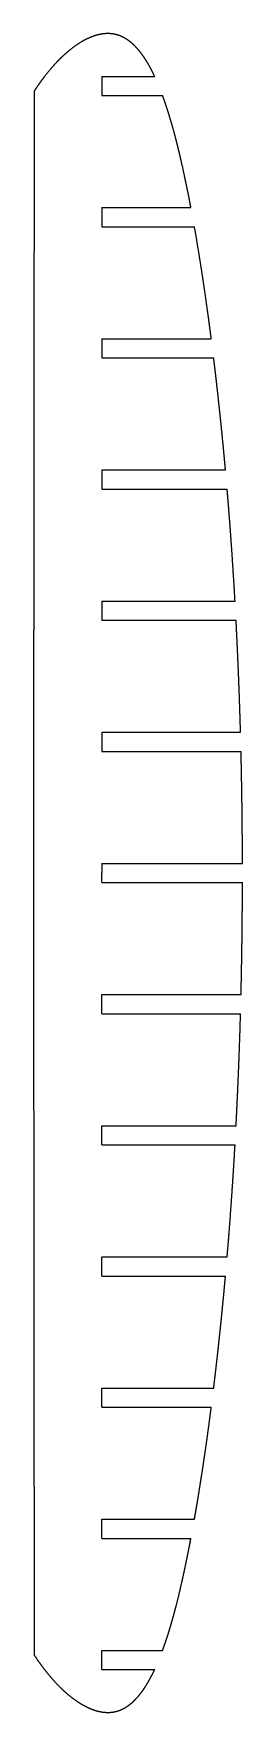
# Model space of a CAD drawing. Header units: metres. Extents: x 45 to 86, y -166 to 166.
import ezdxf

# ---------------------------------------------------------------- set-up
doc = ezdxf.new("R2010")
doc.units = ezdxf.units.M

msp = doc.modelspace()

# ---------------------------------------------------------------- linework, layer by layer
for p, q in [((58.17, 157.9, 1783), (68.64, 157.9, 1783)), ((58.17, 154.1, 1783), (70.22, 154.1, 1783)), ((58.17, 131.9, 1783), (75.83, 131.9, 1783)), ((58.17, 128.1, 1783), (76.53, 128.1, 1783)), ((58.17, 105.9, 1783), (79.87, 105.9, 1783)), ((58.17, 102.1, 1783), (80.35, 102.1, 1783)), ((58.17, 79.9, 1783), (82.69, 79.9, 1783)), ((58.17, 76.1, 1783), (83.02, 76.1, 1783)), ((58.17, 53.9, 1783), (84.59, 53.9, 1783)), ((58.17, 50.1, 1783), (84.79, 50.1, 1783)), ((58.17, 27.9, 1783), (85.68, 27.9, 1783)), ((58.17, 24.1, 1783), (85.78, 24.1, 1783)), ((58.17, 1.9, 1783), (86.06, 1.9, 1783)), ((58.17, -1.9, 1783), (86.06, -1.9, 1783)), ((58.17, -24.1, 1783), (85.78, -24.1, 1783)), ((58.17, -27.9, 1783), (85.68, -27.9, 1783)), ((58.17, -50.1, 1783), (84.79, -50.1, 1783)), ((58.17, -53.9, 1783), (84.59, -53.9, 1783)), ((58.17, -76.1, 1783), (83.02, -76.1, 1783)), ((58.17, -79.9, 1783), (82.69, -79.9, 1783)), ((58.17, -102.1, 1783), (80.35, -102.1, 1783)), ((58.17, -105.9, 1783), (79.87, -105.9, 1783)), ((58.17, -128.1, 1783), (76.53, -128.1, 1783)), ((58.17, -131.9, 1783), (75.83, -131.9, 1783)), ((58.17, -154.1, 1783), (70.22, -154.1, 1783)), ((58.17, -157.9, 1783), (68.64, -157.9, 1783))]:
    msp.add_line(p, q)
for points, knots in [([(68.64, 157.9, 1783), (68.27, 158.69, 1783), (67.88, 159.47, 1783), (67.47, 160.23, 1783), (67.03, 160.99, 1783), (66.55, 161.72, 1783), (66.04, 162.43, 1783), (65.49, 163.11, 1783), (64.63, 164.02, 1783), (64.35, 164.29, 1783), (64.06, 164.55, 1783), (63.77, 164.79, 1783), (63.46, 165.03, 1783), (63.14, 165.24, 1783), (62.8, 165.44, 1783), (62.26, 165.73, 1783), (62.05, 165.83, 1783), (61.83, 165.92, 1783), (61.62, 166, 1783), (61.4, 166.08, 1783), (61.17, 166.14, 1783), (60.95, 166.2, 1783), (60.41, 166.31, 1783), (60.09, 166.36, 1783), (59.77, 166.39, 1783), (59.45, 166.41, 1783), (59.13, 166.4, 1783), (58.81, 166.38, 1783), (58.49, 166.34, 1783), (58.08, 166.28, 1783), (57.98, 166.26, 1783), (57.88, 166.24, 1783), (57.78, 166.22, 1783), (57.67, 166.2, 1783), (57.57, 166.18, 1783), (57.47, 166.15, 1783), (57.26, 166.1, 1783), (57.15, 166.07, 1783), (57.03, 166.04, 1783), (56.92, 166, 1783), (56.8, 165.97, 1783), (56.69, 165.93, 1783), (56.58, 165.89, 1783), (56.06, 165.71, 1783), (55.67, 165.55, 1783), (55.28, 165.38, 1783), (54.9, 165.19, 1783), (54.53, 164.99, 1783), (54.16, 164.78, 1783), (53.8, 164.56, 1783), (52.52, 163.73, 1783), (51.64, 163.06, 1783), (50.8, 162.34, 1783), (49.99, 161.58, 1783), (49.22, 160.79, 1783), (48.48, 159.97, 1783), (47.76, 159.13, 1783), (46.76, 157.87, 1783), (46.46, 157.47, 1783), (46.16, 157.07, 1783), (45.86, 156.66, 1783), (45.57, 156.25, 1783), (45.28, 155.83, 1783), (45.01, 155.41, 1783), (44.73, 154.99, 1783)], [0, 0, 0, 0, 0, 0, 0, 0, 0, 0.218149, 0.218149, 0.218149, 0.218149, 0.218149, 0.218149, 0.218149, 0.314915, 0.314915, 0.314915, 0.314915, 0.314915, 0.314915, 0.314915, 0.3731, 0.3731, 0.3731, 0.3731, 0.3731, 0.3731, 0.3731, 0.453255, 0.453255, 0.453255, 0.453255, 0.453255, 0.453255, 0.453255, 0.478799, 0.478799, 0.478799, 0.478799, 0.478799, 0.478799, 0.478799, 0.507992, 0.507992, 0.507992, 0.507992, 0.507992, 0.507992, 0.507992, 0.610494, 0.610494, 0.610494, 0.610494, 0.610494, 0.610494, 0.610494, 0.877863, 0.877863, 0.877863, 0.877863, 0.877863, 0.877863, 0.877863, 1, 1, 1, 1, 1, 1, 1, 1, 1]), ([(44.73, 154.99, 1783), (44.73, 154.99, 1783), (44.73, 154.99, 1783), (44.73, 154.99, 1783), (44.73, 154.99, 1783), (44.73, 154.99, 1783), (44.73, 154.99, 1783), (44.73, 154.98, 1783), (44.73, 154.98, 1783), (44.73, 154.98, 1783), (44.73, 154.98, 1783), (44.73, 154.98, 1783), (44.73, 154.97, 1783), (44.73, 154.97, 1783), (44.73, 154.96, 1783), (44.73, 154.95, 1783), (44.73, 154.94, 1783), (44.73, 154.93, 1783), (44.73, 154.91, 1783), (44.73, 154.9, 1783), (44.73, 154.88, 1783), (44.73, 154.86, 1783), (44.73, 154.81, 1783), (44.73, 154.77, 1783), (44.73, 154.73, 1783), (44.73, 154.69, 1783), (44.73, 154.65, 1783), (44.73, 154.61, 1783), (44.73, 154.57, 1783), (44.73, 154.46, 1783), (44.73, 154.39, 1783), (44.73, 154.32, 1783), (44.73, 154.24, 1783), (44.73, 154.17, 1783), (44.73, 154.1, 1783), (44.73, 154.02, 1783), (44.73, 153.81, 1783), (44.73, 153.67, 1783), (44.73, 153.53, 1783), (44.73, 153.39, 1783), (44.73, 153.25, 1783), (44.73, 153.1, 1783), (44.73, 152.96, 1783), (44.73, 152.59, 1783), (44.73, 152.35, 1783), (44.73, 152.12, 1783), (44.73, 151.88, 1783), (44.73, 151.64, 1783), (44.73, 151.41, 1783), (44.73, 151.17, 1783), (44.73, 150.46, 1783), (44.73, 149.99, 1783), (44.73, 149.51, 1783), (44.73, 149.03, 1783), (44.72, 148.56, 1783), (44.72, 148.08, 1783), (44.72, 147.61, 1783), (44.72, 146.8, 1783), (44.72, 146.45, 1783), (44.72, 146.1, 1783), (44.72, 145.73, 1783), (44.72, 145.35, 1783), (44.72, 144.96, 1783), (44.72, 144.56, 1783), (44.72, 143.94, 1783), (44.72, 143.73, 1783), (44.72, 143.52, 1783), (44.72, 143.3, 1783), (44.72, 143.08, 1783), (44.72, 142.86, 1783), (44.72, 142.63, 1783), (44.72, 142.12, 1783), (44.72, 141.84, 1783), (44.72, 141.56, 1783), (44.72, 141.28, 1783), (44.72, 141, 1783), (44.72, 140.72, 1783), (44.72, 140.43, 1783), (44.71, 138.81, 1783), (44.71, 137.47, 1783), (44.71, 136.13, 1783), (44.71, 134.79, 1783), (44.71, 133.44, 1783), (44.71, 132.1, 1783), (44.71, 130.76, 1783), (44.7, 127.13, 1783), (44.7, 124.84, 1783), (44.7, 122.55, 1783), (44.69, 120.26, 1783), (44.69, 117.97, 1783), (44.69, 115.68, 1783), (44.69, 113.39, 1783), (44.68, 108.68, 1783), (44.68, 106.25, 1783), (44.68, 103.83, 1783), (44.68, 101.41, 1783), (44.67, 98.99, 1783), (44.67, 96.57, 1783), (44.67, 94.15, 1783), (44.67, 89.95, 1783), (44.66, 88.18, 1783), (44.66, 86.41, 1783), (44.66, 84.64, 1783), (44.66, 82.86, 1783), (44.66, 81.09, 1783), (44.66, 79.32, 1783), (44.65, 76.31, 1783), (44.65, 75.07, 1783), (44.65, 73.84, 1783), (44.65, 72.6, 1783), (44.65, 71.36, 1783), (44.65, 70.13, 1783), (44.65, 68.89, 1783), (44.65, 65.62, 1783), (44.64, 63.59, 1783), (44.64, 61.56, 1783), (44.64, 59.53, 1783), (44.64, 57.5, 1783), (44.64, 55.47, 1783), (44.64, 53.44, 1783), (44.63, 48.84, 1783), (44.63, 46.27, 1783), (44.63, 43.7, 1783), (44.63, 41.12, 1783), (44.63, 38.55, 1783), (44.63, 35.98, 1783), (44.62, 33.41, 1783), (44.62, 29.2, 1783), (44.62, 27.57, 1783), (44.62, 25.93, 1783), (44.62, 24.3, 1783), (44.62, 22.66, 1783), (44.62, 21.03, 1783), (44.62, 19.39, 1783), (44.62, 17.19, 1783), (44.62, 16.64, 1783), (44.62, 16.1, 1783), (44.62, 15.57, 1783), (44.61, 15.05, 1783), (44.61, 14.55, 1783), (44.61, 14.05, 1783), (44.61, 13.14, 1783), (44.61, 12.7, 1783), (44.61, 12.26, 1783), (44.61, 11.83, 1783), (44.61, 11.39, 1783), (44.61, 10.95, 1783), (44.61, 10.52, 1783), (44.61, 9.47, 1783), (44.61, 8.85, 1783), (44.61, 8.24, 1783), (44.61, 7.62, 1783), (44.61, 7.01, 1783), (44.61, 6.39, 1783), (44.61, 5.78, 1783), (44.61, 4.84, 1783), (44.61, 4.52, 1783), (44.61, 4.2, 1783), (44.61, 3.87, 1783), (44.61, 3.55, 1783), (44.61, 3.23, 1783), (44.61, 2.9, 1783), (44.61, 2.44, 1783), (44.61, 2.29, 1783), (44.61, 2.15, 1783), (44.61, 2.01, 1783), (44.61, 1.86, 1783), (44.61, 1.72, 1783), (44.61, 1.58, 1783), (44.61, 1.34, 1783), (44.61, 1.24, 1783), (44.61, 1.14, 1783), (44.61, 1.04, 1783), (44.61, 0.94, 1783), (44.61, 0.84, 1783), (44.61, 0.75, 1783), (44.61, 0.59, 1783), (44.61, 0.54, 1783), (44.61, 0.48, 1783), (44.61, 0.43, 1783), (44.61, 0.38, 1783), (44.61, 0.32, 1783), (44.61, 0.27, 1783), (44.61, 0.19, 1783), (44.61, 0.17, 1783), (44.61, 0.14, 1783), (44.61, 0.12, 1783), (44.61, 0.1, 1783), (44.61, 0.08, 1783), (44.61, 0.06, 1783), (44.61, 0.03, 1783), (44.61, 0.02, 1783), (44.61, 0.01, 1783), (44.61, 0.01, 1783), (44.61, 0, 1783), (44.61, 0, 1783), (44.61, 0, 1783), (44.61, 0, 1783), (44.61, 0, 1783), (44.61, 0, 1783), (44.61, 0, 1783), (44.61, 0, 1783), (44.61, 0, 1783), (44.61, 0, 1783), (44.61, -0.01, 1783), (44.61, -0.01, 1783), (44.61, -0.02, 1783), (44.61, -0.02, 1783), (44.61, -0.03, 1783), (44.61, -0.04, 1783), (44.61, -0.05, 1783), (44.61, -0.07, 1783), (44.61, -0.09, 1783), (44.61, -0.11, 1783), (44.61, -0.13, 1783), (44.61, -0.15, 1783), (44.61, -0.17, 1783), (44.61, -0.2, 1783), (44.61, -0.26, 1783), (44.61, -0.29, 1783), (44.61, -0.32, 1783), (44.61, -0.36, 1783), (44.61, -0.39, 1783), (44.61, -0.43, 1783), (44.61, -0.48, 1783), (44.61, -0.57, 1783), (44.61, -0.63, 1783), (44.61, -0.68, 1783), (44.61, -0.75, 1783), (44.61, -0.81, 1783), (44.61, -0.88, 1783), (44.61, -0.96, 1783), (44.61, -1.18, 1783), (44.61, -1.32, 1783), (44.61, -1.46, 1783), (44.61, -1.6, 1783), (44.61, -1.74, 1783), (44.61, -1.88, 1783), (44.61, -2.02, 1783), (44.61, -2.4, 1783), (44.61, -2.63, 1783), (44.61, -2.87, 1783), (44.61, -3.11, 1783), (44.61, -3.34, 1783), (44.61, -3.58, 1783), (44.61, -3.81, 1783), (44.61, -4.52, 1783), (44.61, -5, 1783), (44.61, -5.48, 1783), (44.61, -5.95, 1783), (44.61, -6.43, 1783), (44.61, -6.9, 1783), (44.61, -7.38, 1783), (44.61, -8.19, 1783), (44.61, -8.53, 1783), (44.61, -8.89, 1783), (44.61, -9.26, 1783), (44.61, -9.63, 1783), (44.61, -10.02, 1783), (44.61, -10.43, 1783), (44.61, -11.05, 1783), (44.61, -11.26, 1783), (44.61, -11.47, 1783), (44.61, -11.68, 1783), (44.61, -11.9, 1783), (44.61, -12.13, 1783), (44.61, -12.35, 1783), (44.61, -12.86, 1783), (44.61, -13.14, 1783), (44.61, -13.42, 1783), (44.61, -13.71, 1783), (44.61, -13.99, 1783), (44.61, -14.27, 1783), (44.61, -14.55, 1783), (44.62, -16.17, 1783), (44.62, -17.51, 1783), (44.62, -18.86, 1783), (44.62, -20.2, 1783), (44.62, -21.54, 1783), (44.62, -22.88, 1783), (44.62, -24.22, 1783), (44.62, -27.86, 1783), (44.62, -30.14, 1783), (44.62, -32.43, 1783), (44.63, -34.72, 1783), (44.63, -37.01, 1783), (44.63, -39.3, 1783), (44.63, -41.59, 1783), (44.63, -46.31, 1783), (44.63, -48.73, 1783), (44.64, -51.15, 1783), (44.64, -53.57, 1783), (44.64, -55.99, 1783), (44.64, -58.41, 1783), (44.64, -60.84, 1783), (44.64, -65.03, 1783), (44.65, -66.8, 1783), (44.65, -68.57, 1783), (44.65, -70.35, 1783), (44.65, -72.12, 1783), (44.65, -73.89, 1783), (44.65, -75.66, 1783), (44.66, -78.67, 1783), (44.66, -79.91, 1783), (44.66, -81.14, 1783), (44.66, -82.38, 1783), (44.66, -83.62, 1783), (44.66, -84.85, 1783), (44.66, -86.09, 1783), (44.66, -89.36, 1783), (44.67, -91.39, 1783), (44.67, -93.42, 1783), (44.67, -95.45, 1783), (44.67, -97.48, 1783), (44.67, -99.51, 1783), (44.68, -101.54, 1783), (44.68, -106.14, 1783), (44.68, -108.71, 1783), (44.69, -111.29, 1783), (44.69, -113.86, 1783), (44.69, -116.43, 1783), (44.69, -119, 1783), (44.7, -121.58, 1783), (44.7, -125.78, 1783), (44.7, -127.42, 1783), (44.7, -129.05, 1783), (44.71, -130.69, 1783), (44.71, -132.32, 1783), (44.71, -133.96, 1783), (44.71, -135.59, 1783), (44.71, -137.79, 1783), (44.71, -138.34, 1783), (44.71, -138.89, 1783), (44.71, -139.41, 1783), (44.72, -139.93, 1783), (44.72, -140.44, 1783), (44.72, -140.93, 1783), (44.72, -141.85, 1783), (44.72, -142.28, 1783), (44.72, -142.72, 1783), (44.72, -143.16, 1783), (44.72, -143.59, 1783), (44.72, -144.03, 1783), (44.72, -144.47, 1783), (44.72, -145.52, 1783), (44.72, -146.13, 1783), (44.72, -146.75, 1783), (44.72, -147.36, 1783), (44.72, -147.98, 1783), (44.72, -148.59, 1783), (44.73, -149.21, 1783), (44.73, -150.14, 1783), (44.73, -150.47, 1783), (44.73, -150.79, 1783), (44.73, -151.11, 1783), (44.73, -151.44, 1783), (44.73, -151.76, 1783), (44.73, -152.08, 1783), (44.73, -152.55, 1783), (44.73, -152.69, 1783), (44.73, -152.83, 1783), (44.73, -152.98, 1783), (44.73, -153.12, 1783), (44.73, -153.26, 1783), (44.73, -153.41, 1783), (44.73, -153.65, 1783), (44.73, -153.75, 1783), (44.73, -153.85, 1783), (44.73, -153.95, 1783), (44.73, -154.04, 1783), (44.73, -154.14, 1783), (44.73, -154.24, 1783), (44.73, -154.39, 1783), (44.73, -154.45, 1783), (44.73, -154.5, 1783), (44.73, -154.56, 1783), (44.73, -154.61, 1783), (44.73, -154.66, 1783), (44.73, -154.72, 1783), (44.73, -154.79, 1783), (44.73, -154.82, 1783), (44.73, -154.84, 1783), (44.73, -154.86, 1783), (44.73, -154.89, 1783), (44.73, -154.91, 1783), (44.73, -154.93, 1783), (44.73, -154.95, 1783), (44.73, -154.96, 1783), (44.73, -154.97, 1783), (44.73, -154.97, 1783), (44.73, -154.97, 1783), (44.73, -154.98, 1783), (44.73, -154.98, 1783), (44.73, -154.98, 1783), (44.73, -154.98, 1783), (44.73, -154.98, 1783), (44.73, -154.98, 1783), (44.73, -154.99, 1783), (44.73, -154.99, 1783), (44.73, -154.99, 1783), (44.73, -154.99, 1783)], [0, 0, 0, 0, 0, 0, 0, 0, 0, 0.001421, 0.001421, 0.001421, 0.001421, 0.001421, 0.001421, 0.001421, 0.00273, 0.00273, 0.00273, 0.00273, 0.00273, 0.00273, 0.00273, 0.00417, 0.00417, 0.00417, 0.00417, 0.00417, 0.00417, 0.00417, 0.006627, 0.006627, 0.006627, 0.006627, 0.006627, 0.006627, 0.006627, 0.01108, 0.01108, 0.01108, 0.01108, 0.01108, 0.01108, 0.01108, 0.019599, 0.019599, 0.019599, 0.019599, 0.019599, 0.019599, 0.019599, 0.033784, 0.033784, 0.033784, 0.033784, 0.033784, 0.033784, 0.033784, 0.06241, 0.06241, 0.06241, 0.06241, 0.06241, 0.06241, 0.06241, 0.082478, 0.082478, 0.082478, 0.082478, 0.082478, 0.082478, 0.082478, 0.092512, 0.092512, 0.092512, 0.092512, 0.092512, 0.092512, 0.092512, 0.104876, 0.104876, 0.104876, 0.104876, 0.104876, 0.104876, 0.104876, 0.163803, 0.163803, 0.163803, 0.163803, 0.163803, 0.163803, 0.163803, 0.264368, 0.264368, 0.264368, 0.264368, 0.264368, 0.264368, 0.264368, 0.370704, 0.370704, 0.370704, 0.370704, 0.370704, 0.370704, 0.370704, 0.448521, 0.448521, 0.448521, 0.448521, 0.448521, 0.448521, 0.448521, 0.502819, 0.502819, 0.502819, 0.502819, 0.502819, 0.502819, 0.502819, 0.591971, 0.591971, 0.591971, 0.591971, 0.591971, 0.591971, 0.591971, 0.704919, 0.704919, 0.704919, 0.704919, 0.704919, 0.704919, 0.704919, 0.776712, 0.776712, 0.776712, 0.776712, 0.776712, 0.776712, 0.776712, 0.801474, 0.801474, 0.801474, 0.801474, 0.801474, 0.801474, 0.801474, 0.823985, 0.823985, 0.823985, 0.823985, 0.823985, 0.823985, 0.823985, 0.855677, 0.855677, 0.855677, 0.855677, 0.855677, 0.855677, 0.855677, 0.872341, 0.872341, 0.872341, 0.872341, 0.872341, 0.872341, 0.872341, 0.879762, 0.879762, 0.879762, 0.879762, 0.879762, 0.879762, 0.879762, 0.884887, 0.884887, 0.884887, 0.884887, 0.884887, 0.884887, 0.884887, 0.887749, 0.887749, 0.887749, 0.887749, 0.887749, 0.887749, 0.887749, 0.889133, 0.889133, 0.889133, 0.889133, 0.889133, 0.889133, 0.889133, 0.88991, 0.88991, 0.88991, 0.88991, 0.88991, 0.88991, 0.88991, 0.890638, 0.890638, 0.890638, 0.890638, 0.890638, 0.890638, 0.890638, 0.891223, 0.891223, 0.891223, 0.891223, 0.891223, 0.891223, 0.891223, 0.891861, 0.891861, 0.891861, 0.891861, 0.891861, 0.891861, 0.891861, 0.892393, 0.892393, 0.892393, 0.892393, 0.892393, 0.892393, 0.892393, 0.892978, 0.892978, 0.892978, 0.892978, 0.892978, 0.892978, 0.892978, 0.894015, 0.894015, 0.894015, 0.894015, 0.894015, 0.894015, 0.894015, 0.89574, 0.89574, 0.89574, 0.89574, 0.89574, 0.89574, 0.89574, 0.899223, 0.899223, 0.899223, 0.899223, 0.899223, 0.899223, 0.899223, 0.901664, 0.901664, 0.901664, 0.901664, 0.901664, 0.901664, 0.901664, 0.902885, 0.902885, 0.902885, 0.902885, 0.902885, 0.902885, 0.902885, 0.904389, 0.904389, 0.904389, 0.904389, 0.904389, 0.904389, 0.904389, 0.911558, 0.911558, 0.911558, 0.911558, 0.911558, 0.911558, 0.911558, 0.923793, 0.923793, 0.923793, 0.923793, 0.923793, 0.923793, 0.923793, 0.93673, 0.93673, 0.93673, 0.93673, 0.93673, 0.93673, 0.93673, 0.946198, 0.946198, 0.946198, 0.946198, 0.946198, 0.946198, 0.946198, 0.952805, 0.952805, 0.952805, 0.952805, 0.952805, 0.952805, 0.952805, 0.963652, 0.963652, 0.963652, 0.963652, 0.963652, 0.963652, 0.963652, 0.977395, 0.977395, 0.977395, 0.977395, 0.977395, 0.977395, 0.977395, 0.986131, 0.986131, 0.986131, 0.986131, 0.986131, 0.986131, 0.986131, 0.989144, 0.989144, 0.989144, 0.989144, 0.989144, 0.989144, 0.989144, 0.991883, 0.991883, 0.991883, 0.991883, 0.991883, 0.991883, 0.991883, 0.995739, 0.995739, 0.995739, 0.995739, 0.995739, 0.995739, 0.995739, 0.997767, 0.997767, 0.997767, 0.997767, 0.997767, 0.997767, 0.997767, 0.99867, 0.99867, 0.99867, 0.99867, 0.99867, 0.99867, 0.99867, 0.999294, 0.999294, 0.999294, 0.999294, 0.999294, 0.999294, 0.999294, 0.999642, 0.999642, 0.999642, 0.999642, 0.999642, 0.999642, 0.999642, 0.99981, 0.99981, 0.99981, 0.99981, 0.99981, 0.99981, 0.99981, 0.999883, 0.999883, 0.999883, 0.999883, 0.999883, 0.999883, 0.999883, 1, 1, 1, 1, 1, 1, 1, 1, 1]), ([(75.83, 131.9, 1783), (75.67, 132.76, 1783), (75.51, 133.61, 1783), (75.34, 134.47, 1783), (75.17, 135.33, 1783), (74.99, 136.18, 1783), (74.81, 137.04, 1783), (74.63, 137.89, 1783), (74.2, 139.87, 1783), (73.95, 140.99, 1783), (73.69, 142.11, 1783), (73.43, 143.22, 1783), (73.15, 144.34, 1783), (72.87, 145.45, 1783), (72.57, 146.56, 1783), (72.16, 148.05, 1783), (72.05, 148.43, 1783), (71.94, 148.8, 1783), (71.84, 149.17, 1783), (71.73, 149.53, 1783), (71.62, 149.89, 1783), (71.51, 150.24, 1783), (71.26, 151.06, 1783), (71.11, 151.52, 1783), (70.96, 151.98, 1783), (70.82, 152.42, 1783), (70.67, 152.85, 1783), (70.52, 153.28, 1783), (70.37, 153.69, 1783), (70.22, 154.1, 1783)], [0, 0, 0, 0, 0, 0, 0, 0, 0, 0.294956, 0.294956, 0.294956, 0.294956, 0.294956, 0.294956, 0.294956, 0.683134, 0.683134, 0.683134, 0.683134, 0.683134, 0.683134, 0.683134, 0.817277, 0.817277, 0.817277, 0.817277, 0.817277, 0.817277, 0.817277, 1, 1, 1, 1, 1, 1, 1, 1, 1]), ([(79.87, 105.9, 1783), (79.78, 106.63, 1783), (79.69, 107.35, 1783), (79.59, 108.08, 1783), (79.49, 108.81, 1783), (79.4, 109.53, 1783), (79.3, 110.26, 1783), (79.2, 110.99, 1783), (78.81, 113.77, 1783), (78.52, 115.82, 1783), (78.21, 117.87, 1783), (77.9, 119.92, 1783), (77.58, 121.97, 1783), (77.24, 124.01, 1783), (76.89, 126.06, 1783), (76.53, 128.1, 1783)], [0, 0, 0, 0, 0, 0, 0, 0, 0, 0.261239, 0.261239, 0.261239, 0.261239, 0.261239, 0.261239, 0.261239, 1, 1, 1, 1, 1, 1, 1, 1, 1]), ([(82.69, 79.9, 1783), (82.66, 80.26, 1783), (82.63, 80.61, 1783), (82.6, 80.97, 1783), (82.56, 81.33, 1783), (82.53, 81.69, 1783), (82.5, 82.04, 1783), (82.46, 82.4, 1783), (82.3, 84.19, 1783), (82.16, 85.63, 1783), (82.02, 87.07, 1783), (81.87, 88.5, 1783), (81.72, 89.94, 1783), (81.57, 91.37, 1783), (81.42, 92.81, 1783), (81.15, 95.23, 1783), (81.04, 96.21, 1783), (80.93, 97.19, 1783), (80.82, 98.17, 1783), (80.7, 99.16, 1783), (80.59, 100.14, 1783), (80.47, 101.12, 1783), (80.35, 102.1, 1783)], [0, 0, 0, 0, 0, 0, 0, 0, 0, 0.128477, 0.128477, 0.128477, 0.128477, 0.128477, 0.128477, 0.128477, 0.645719, 0.645719, 0.645719, 0.645719, 0.645719, 0.645719, 0.645719, 1, 1, 1, 1, 1, 1, 1, 1, 1]), ([(84.59, 53.9, 1783), (84.5, 55.45, 1783), (84.41, 57.01, 1783), (84.31, 58.56, 1783), (84.21, 60.11, 1783), (84.11, 61.67, 1783), (84.01, 63.22, 1783), (83.9, 64.77, 1783), (83.7, 67.55, 1783), (83.61, 68.77, 1783), (83.52, 69.99, 1783), (83.42, 71.21, 1783), (83.33, 72.44, 1783), (83.23, 73.66, 1783), (83.13, 74.88, 1783), (83.02, 76.1, 1783)], [0, 0, 0, 0, 0, 0, 0, 0, 0, 0.559471, 0.559471, 0.559471, 0.559471, 0.559471, 0.559471, 0.559471, 1, 1, 1, 1, 1, 1, 1, 1, 1]), ([(80.35, -102.1, 1783), (80.51, -100.77, 1783), (80.67, -99.43, 1783), (80.83, -98.1, 1783), (80.98, -96.76, 1783), (81.13, -95.43, 1783), (81.28, -94.1, 1783), (81.42, -92.76, 1783), (81.63, -90.78, 1783), (81.7, -90.13, 1783), (81.77, -89.49, 1783), (81.84, -88.84, 1783), (81.9, -88.19, 1783), (81.97, -87.54, 1783), (82.03, -86.89, 1783), (82.16, -85.59, 1783), (82.22, -84.94, 1783), (82.29, -84.29, 1783), (82.35, -83.63, 1783), (82.41, -82.98, 1783), (82.47, -82.33, 1783), (82.53, -81.67, 1783), (82.6, -80.88, 1783), (82.62, -80.74, 1783), (82.63, -80.6, 1783), (82.64, -80.46, 1783), (82.65, -80.32, 1783), (82.67, -80.18, 1783), (82.68, -80.04, 1783), (82.69, -79.9, 1783)], [0, 0, 0, 0, 0, 0, 0, 0, 0, 0.483138, 0.483138, 0.483138, 0.483138, 0.483138, 0.483138, 0.483138, 0.716566, 0.716566, 0.716566, 0.716566, 0.716566, 0.716566, 0.716566, 0.94999, 0.94999, 0.94999, 0.94999, 0.94999, 0.94999, 0.94999, 1, 1, 1, 1, 1, 1, 1, 1, 1]), ([(76.53, -128.1, 1783), (76.73, -126.98, 1783), (76.92, -125.87, 1783), (77.11, -124.75, 1783), (77.3, -123.63, 1783), (77.48, -122.51, 1783), (77.66, -121.39, 1783), (77.83, -120.27, 1783), (78.26, -117.5, 1783), (78.51, -115.84, 1783), (78.75, -114.19, 1783), (78.99, -112.53, 1783), (79.22, -110.87, 1783), (79.44, -109.22, 1783), (79.66, -107.56, 1783), (79.87, -105.9, 1783)], [0, 0, 0, 0, 0, 0, 0, 0, 0, 0.404098, 0.404098, 0.404098, 0.404098, 0.404098, 0.404098, 0.404098, 1, 1, 1, 1, 1, 1, 1, 1, 1]), ([(70.22, -154.1, 1783), (70.25, -154.02, 1783), (70.28, -153.93, 1783), (70.31, -153.85, 1783), (70.34, -153.76, 1783), (70.37, -153.67, 1783), (70.4, -153.59, 1783), (70.43, -153.5, 1783), (70.64, -152.91, 1783), (70.81, -152.42, 1783), (70.98, -151.91, 1783), (71.15, -151.41, 1783), (71.31, -150.91, 1783), (71.46, -150.4, 1783), (71.62, -149.9, 1783), (71.95, -148.76, 1783), (72.14, -148.13, 1783), (72.31, -147.5, 1783), (72.49, -146.86, 1783), (72.66, -146.23, 1783), (72.82, -145.59, 1783), (72.99, -144.96, 1783), (73.51, -142.88, 1783), (73.85, -141.44, 1783), (74.18, -139.99, 1783), (74.5, -138.54, 1783), (74.81, -137.09, 1783), (75.1, -135.64, 1783), (75.39, -134.18, 1783), (75.69, -132.62, 1783), (75.71, -132.52, 1783), (75.73, -132.41, 1783), (75.75, -132.31, 1783), (75.77, -132.21, 1783), (75.79, -132.11, 1783), (75.81, -132, 1783), (75.83, -131.9, 1783)], [0, 0, 0, 0, 0, 0, 0, 0, 0, 0.032339, 0.032339, 0.032339, 0.032339, 0.032339, 0.032339, 0.032339, 0.21665, 0.21665, 0.21665, 0.21665, 0.21665, 0.21665, 0.21665, 0.44589, 0.44589, 0.44589, 0.44589, 0.44589, 0.44589, 0.44589, 0.963492, 0.963492, 0.963492, 0.963492, 0.963492, 0.963492, 0.963492, 1, 1, 1, 1, 1, 1, 1, 1, 1]), ([(44.73, -154.99, 1783), (45.24, -155.77, 1783), (45.76, -156.54, 1783), (46.31, -157.3, 1783), (46.87, -158.05, 1783), (47.46, -158.78, 1783), (48.06, -159.49, 1783), (48.69, -160.18, 1783), (49.96, -161.51, 1783), (50.61, -162.14, 1783), (51.28, -162.74, 1783), (51.98, -163.32, 1783), (52.7, -163.87, 1783), (53.45, -164.38, 1783), (54.23, -164.84, 1783), (55.21, -165.33, 1783), (55.37, -165.41, 1783), (55.54, -165.49, 1783), (55.71, -165.56, 1783), (55.88, -165.63, 1783), (56.05, -165.7, 1783), (56.22, -165.77, 1783), (56.56, -165.89, 1783), (56.73, -165.94, 1783), (56.9, -166, 1783), (57.07, -166.05, 1783), (57.24, -166.1, 1783), (57.41, -166.14, 1783), (57.59, -166.18, 1783), (58.13, -166.3, 1783), (58.5, -166.36, 1783), (58.88, -166.39, 1783), (59.26, -166.41, 1783), (59.64, -166.41, 1783), (60.02, -166.38, 1783), (60.39, -166.32, 1783), (61.11, -166.17, 1783), (61.45, -166.07, 1783), (61.78, -165.95, 1783), (62.1, -165.82, 1783), (62.42, -165.66, 1783), (62.73, -165.49, 1783), (63.03, -165.3, 1783), (63.55, -164.94, 1783), (63.79, -164.76, 1783), (64.01, -164.58, 1783), (64.23, -164.39, 1783), (64.44, -164.19, 1783), (64.65, -163.99, 1783), (64.85, -163.78, 1783), (65.38, -163.21, 1783), (65.7, -162.83, 1783), (66, -162.45, 1783), (66.29, -162.05, 1783), (66.57, -161.65, 1783), (66.83, -161.23, 1783), (67.09, -160.82, 1783), (67.52, -160.09, 1783), (67.69, -159.78, 1783), (67.86, -159.47, 1783), (68.02, -159.16, 1783), (68.18, -158.85, 1783), (68.34, -158.54, 1783), (68.49, -158.22, 1783), (68.64, -157.9, 1783)], [0, 0, 0, 0, 0, 0, 0, 0, 0, 0.02032346, 0.02032346, 0.02032346, 0.02032346, 0.02032346, 0.02032346, 0.02032346, 0.04001396, 0.04001396, 0.04001396, 0.04001396, 0.04001396, 0.04001396, 0.04001396, 0.04409705, 0.04409705, 0.04409705, 0.04409705, 0.04409705, 0.04409705, 0.04409705, 0.04811773, 0.04811773, 0.04811773, 0.04811773, 0.04811773, 0.04811773, 0.04811773, 0.05664324, 0.05664324, 0.05664324, 0.05664324, 0.05664324, 0.05664324, 0.05664324, 0.06456873, 0.06456873, 0.06456873, 0.06456873, 0.06456873, 0.06456873, 0.06456873, 0.07110362, 0.07110362, 0.07110362, 0.07110362, 0.07110362, 0.07110362, 0.07110362, 0.08214529, 0.08214529, 0.08214529, 0.08214529, 0.08214529, 0.08214529, 0.08214529, 0.09006513, 0.09006513, 0.09006513, 0.09006513, 0.09006513, 0.09006513, 0.09006513, 0.09006513, 0.09006513])]:
    msp.add_open_spline(points, degree=8, knots=knots)
for points, degree in [([(58.17, 157.9, 1783), (58.17, 154.1, 1783)], 1), ([(58.17, 131.9, 1783), (58.17, 128.1, 1783)], 1), ([(58.17, 105.9, 1783), (58.17, 102.1, 1783)], 1), ([(58.17, 79.9, 1783), (58.17, 76.1, 1783)], 1), ([(58.17, 53.9, 1783), (58.17, 50.1, 1783)], 1), ([(85.68, 27.9, 1783), (85.6, 30.68, 1783), (85.51, 33.45, 1783), (85.42, 36.23, 1783), (85.31, 39, 1783), (85.2, 41.78, 1783), (85.07, 44.55, 1783), (84.94, 47.33, 1783), (84.79, 50.1, 1783)], 8), ([(58.17, 27.9, 1783), (58.17, 24.1, 1783)], 1), ([(86.06, 1.9, 1783), (86.05, 4.68, 1783), (86.04, 7.45, 1783), (86.02, 10.23, 1783), (85.99, 13, 1783), (85.95, 15.78, 1783), (85.9, 18.55, 1783), (85.84, 21.33, 1783), (85.78, 24.1, 1783)], 8), ([(58.17, 1.9, 1783), (58.17, 0, 1783)], 1), ([(58.17, -1.9, 1783), (58.17, 0, 1783)], 1), ([(85.78, -24.1, 1783), (85.84, -21.33, 1783), (85.9, -18.55, 1783), (85.95, -15.78, 1783), (85.99, -13, 1783), (86.02, -10.23, 1783), (86.04, -7.45, 1783), (86.05, -4.68, 1783), (86.06, -1.9, 1783)], 8), ([(58.17, -27.9, 1783), (58.17, -24.1, 1783)], 1), ([(84.79, -50.1, 1783), (84.94, -47.33, 1783), (85.07, -44.55, 1783), (85.2, -41.78, 1783), (85.31, -39, 1783), (85.42, -36.23, 1783), (85.52, -33.45, 1783), (85.6, -30.68, 1783), (85.68, -27.9, 1783)], 8), ([(58.17, -53.9, 1783), (58.17, -50.1, 1783)], 1), ([(83.02, -76.1, 1783), (83.26, -73.33, 1783), (83.48, -70.55, 1783), (83.69, -67.78, 1783), (83.89, -65.01, 1783), (84.08, -62.23, 1783), (84.26, -59.45, 1783), (84.43, -56.68, 1783), (84.59, -53.9, 1783)], 8), ([(58.17, -79.9, 1783), (58.17, -76.1, 1783)], 1), ([(58.17, -105.9, 1783), (58.17, -102.1, 1783)], 1), ([(58.17, -131.9, 1783), (58.17, -128.1, 1783)], 1), ([(58.17, -157.9, 1783), (58.17, -154.1, 1783)], 1)]:
    msp.add_open_spline(points, degree=degree)

doc.saveas('drawing.dxf')
